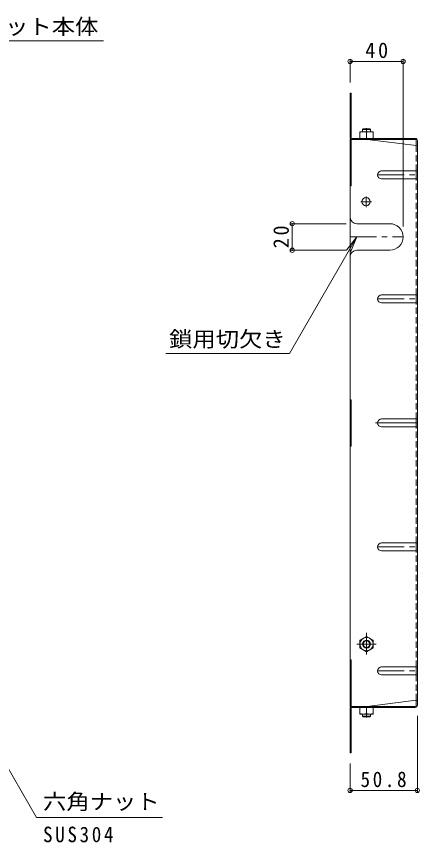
# Model space of a CAD drawing. Units: millimetres at full size, sheet at 1:4; details may follow other scales. Extents: x -744 to 1008, y -779 to 706.
# Drawn here: x 704 to 1008, y 72 to 695 of the extents above; entities that cross this region are included whole.
import ezdxf
from ezdxf.enums import TextEntityAlignment as Align

# ---------------------------------------------------------------- set-up
doc = ezdxf.new("R2010")
doc.units = ezdxf.units.MM
doc.header["$LTSCALE"] = 4
doc.header["$PDMODE"] = 32
doc.header["$PDSIZE"] = 3.2
for name, pattern in [('CHAIN1', [8, 5, -1, 1, -1]), ('CHAIN2', [12, 9, -1, 1, -1]), ('DASHED1', [1.8, 1.2, -0.6])]:
    doc.linetypes.add(name, pattern=pattern)
for name, color, linetype, lineweight in [('A-1_躯体', 3, 'Continuous', 9), ('A-4_その他', 7, 'Continuous', 9), ('A-5_文字', 7, 'Continuous', 9), ('A-7_ハッチ', 2, 'Continuous', 9), ('A-8_記号', 2, 'Continuous', 9), ('A-B_ﾊｯﾁ', 2, 'Continuous', 9)]:
    doc.layers.add(name, color=color, linetype=linetype, lineweight=lineweight)
doc.styles.add('ＭＳ ゴシック', font='')
doc.styles.get('ＭＳ ゴシック').set_extended_font_data('MS Gothic')

msp = doc.modelspace()

# ---------------------------------------------------------------- linework, layer by layer
at = {"layer": 'A-1_躯体'}
for p, q in [((964.949, 610.12), (965.449, 610.62)), ((970.449, 610.62), (965.449, 610.62)), ((970.949, 610.12), (970.449, 610.62)), ((970.949, 610.12), (964.949, 610.12)), ((964.949, 608.42), (964.949, 610.12)), ((970.949, 608.42), (970.949, 610.12)), ((964.949, 169.22), (964.949, 167.52)), ((970.949, 169.22), (970.949, 167.52)), ((970.949, 167.52), (964.949, 167.52)), ((964.949, 167.52), (965.449, 167.02)), ((970.449, 167.02), (965.449, 167.02)), ((970.949, 167.52), (970.449, 167.02))]:
    msp.add_line(p, q, dxfattribs=at)
for radius in [3, 2.458]:
    msp.add_circle((967.949, 222.017), radius, dxfattribs=at)
at = {"layer": 'A-4_その他'}
for p, q in [((955.449, 662.736), (955.449, 645.624)), ((955.449, 661.536), (995.449, 661.536)), ((995.449, 662.736), (995.449, 537.116)), ((910.609, 539.116), (952.449, 539.116)), ((911.809, 539.116), (911.809, 519.116)), ((910.609, 519.116), (952.449, 519.116)), ((1006.249, 110.393), (1006.249, 167.817)), ((955.449, 110.393), (955.449, 132.017)), ((955.449, 111.593), (1006.249, 111.593))]:
    msp.add_line(p, q, dxfattribs=at)
for p in [(955.449, 661.536), (995.449, 661.536), (911.809, 539.116), (911.809, 519.116), (955.449, 111.593), (1006.249, 111.593)]:
    msp.add_point(p, dxfattribs=at)
at = {"layer": 'A-5_文字'}
for p, q in [((769.378, 676.964), (637.172, 676.964)), ((960.449, 529.116), (952.839, 519.199)), ((909.661, 441.15), (816.429, 441.15)), ((646.599, 216.267), (718.87, 91.087)), ((813.82, 91.087), (718.87, 91.087))]:
    msp.add_line(p, q, dxfattribs=at)
msp.add_lwpolyline([(909.661, 441.15), (960.449, 529.116), (955.665, 517.568)], dxfattribs=at)
at = {"layer": 'A-7_ハッチ'}
for p, q in [((956.249, 604.09), (956.249, 637.624)), ((955.449, 612.624), (956.249, 612.624)), ((955.449, 602.624), (1004.782, 602.624)), ((955.449, 602.624), (955.449, 175.017)), ((956.249, 602.624), (956.249, 567.619)), ((956.916, 603.424), (1004.649, 603.424)), ((968.449, 602.62), (1005.449, 598.008)), ((1005.449, 601.957), (1005.449, 598.008)), ((1006.249, 601.824), (1006.249, 175.817)), ((1005.449, 572.882), (1005.449, 578.882)), ((955.449, 567.619), (956.249, 567.619)), ((1005.449, 479.351), (1005.449, 485.351)), ((955.449, 406.324), (956.249, 406.324)), ((1005.449, 385.82), (1005.449, 391.82)), ((1005.449, 292.289), (1005.449, 298.289)), ((955.449, 210.021), (956.249, 210.021)), ((956.249, 175.017), (956.249, 210.021)), ((1005.449, 198.759), (1005.449, 204.759)), ((955.449, 175.017), (1004.782, 175.017)), ((968.449, 175.02), (1005.449, 179.632)), ((1005.449, 175.683), (1005.449, 179.632)), ((956.249, 173.55), (956.249, 140.017)), ((956.916, 174.217), (1004.649, 174.217)), ((955.449, 165.017), (956.249, 165.017))]:
    msp.add_line(p, q, dxfattribs=at)
at = {"layer": 'A-7_ハッチ', "linetype": 'DASHED1'}
for p, q in [((1005.449, 578.882), (1005.449, 598.008)), ((1005.449, 485.351), (1005.449, 572.882)), ((1005.449, 391.82), (1005.449, 479.351)), ((1005.449, 298.289), (1005.449, 385.82)), ((1005.449, 204.759), (1005.449, 292.289)), ((1005.449, 179.632), (1005.449, 198.759))]:
    msp.add_line(p, q, dxfattribs=at)
at = {"layer": 'A-7_ハッチ', "linetype": 'CHAIN2'}
msp.add_line((974.561, 388.821), (1006.249, 388.821), dxfattribs=at)
at = {"layer": 'A-7_ハッチ'}
for points in [[(955.449, 604.224), (955.449, 637.624), (956.249, 637.624)], [(955.449, 371.323), (956.249, 371.323), (956.249, 406.324)], [(955.449, 173.417), (955.449, 140.017), (956.249, 140.017)]]:
    msp.add_lwpolyline(points, dxfattribs=at)
for centre, radius, start, end in [((957.049, 604.224), 1.6, 180, 270), ((956.916, 604.09), 0.667, 180, 270), ((1004.649, 601.824), 1.6, 0, 90), ((1004.782, 601.957), 0.667, 0, 90), ((1005.449, 598.808), 0.8, 270, 0), ((957.049, 173.417), 1.6, 90, 180), ((1004.649, 175.817), 1.6, 270, 0), ((1004.782, 175.683), 0.667, 270, 0), ((1005.449, 178.832), 0.8, 0, 90), ((956.916, 173.55), 0.667, 90, 180)]:
    msp.add_arc(centre, radius, start, end, dxfattribs=at)
at = {"layer": 'A-8_記号', "linetype": 'CHAIN1'}
for p, q in [((976.249, 575.882), (1006.249, 575.882)), ((971.549, 555.72), (963.549, 555.72)), ((967.549, 551.72), (967.549, 559.72)), ((955.449, 529.116), (995.449, 529.116)), ((976.249, 482.351), (1006.249, 482.351)), ((976.249, 295.289), (1006.249, 295.289)), ((976.249, 201.759), (1006.249, 201.759))]:
    msp.add_line(p, q, dxfattribs=at)
at = {"layer": 'A-8_記号'}
for p, q in [((979.249, 578.882), (1006.249, 578.882)), ((979.249, 572.882), (1006.249, 572.882)), ((960.449, 539.116), (985.449, 539.116)), ((960.449, 519.116), (985.449, 519.116)), ((979.249, 485.351), (1006.249, 485.351)), ((979.249, 479.351), (1006.249, 479.351)), ((979.249, 391.82), (1006.249, 391.82)), ((979.249, 385.82), (1006.249, 385.82)), ((979.249, 298.289), (1006.249, 298.289)), ((979.249, 292.289), (1006.249, 292.289)), ((979.249, 204.759), (1006.249, 204.759)), ((979.249, 198.759), (1006.249, 198.759))]:
    msp.add_line(p, q, dxfattribs=at)
msp.add_circle((967.549, 555.72), 3.1, dxfattribs=at)
for centre, radius, start, end in [((979.249, 575.882), 3, 90, 270), ((960.449, 544.116), 5, 180, 270), ((985.449, 529.116), 10, 270, 90), ((960.449, 514.116), 5, 90, 180), ((979.249, 482.351), 3, 90, 270), ((979.249, 388.82), 3, 90, 270), ((979.249, 295.289), 3, 90, 270), ((979.249, 201.759), 3, 90, 270)]:
    msp.add_arc(centre, radius, start, end, dxfattribs=at)
at = {"layer": 'A-B_ﾊｯﾁ', "linetype": 'CHAIN1'}
for p, q in [((967.949, 611.106), (967.949, 608.045)), ((967.949, 230.545), (967.949, 214.037)), ((960.479, 222.017), (975.239, 222.017)), ((967.949, 166.534), (967.949, 169.595))]:
    msp.add_line(p, q, dxfattribs=at)
at = {"layer": 'A-B_ﾊｯﾁ'}
for p, q in [((962.949, 603.42), (962.949, 608.42)), ((972.949, 608.42), (962.949, 608.42)), ((967.949, 603.42), (967.949, 607.987)), ((972.949, 603.42), (972.949, 608.42)), ((972.949, 603.42), (962.949, 603.42)), ((967.949, 227.767), (962.949, 224.88)), ((962.949, 224.88), (962.949, 219.153)), ((967.949, 216.267), (962.949, 219.153)), ((967.949, 216.267), (972.949, 219.153)), ((972.949, 174.22), (962.949, 174.22)), ((962.949, 174.22), (962.949, 169.22)), ((972.949, 169.22), (962.949, 169.22)), ((967.949, 174.22), (967.949, 169.653)), ((972.949, 174.22), (972.949, 169.22))]:
    msp.add_line(p, q, dxfattribs=at)
msp.add_lwpolyline([(967.949, 227.767), (972.949, 224.88), (972.949, 219.153)], dxfattribs=at)
msp.add_circle((967.949, 222.017), 5, dxfattribs=at)
for centre, start, end in [((965.449, 600.987), 70.34633, 109.65366), ((970.449, 600.987), 70.34633, 109.65366), ((965.449, 176.653), 250.34634, 289.65367), ((970.449, 176.653), 250.34634, 289.65367)]:
    msp.add_arc(centre, 7.433, start, end, dxfattribs=at)

# ---------------------------------------------------------------- texts
at = {"layer": 'A-4_その他', "color": 2, "char_height": 11.73, "attachment_point": 7, "style": 'ＭＳ ゴシック'}
for s, insert in [('\\T1.27;\\W0.95;40', (966.949, 663.936)), ('\\T1.28;\\W0.9;50.8', (963.349, 113.993))]:
    msp.add_mtext(s, dxfattribs=dict(at, insert=insert))
at = {"layer": 'A-4_その他', "color": 2, "insert": (909.409, 520.616), "char_height": 11.73, "attachment_point": 7, "rotation": 90, "style": 'ＭＳ ゴシック'}
msp.add_mtext('\\T1.27;\\W0.95;20', dxfattribs=at)
at = {"layer": 'A-5_文字', "color": 2, "style": 'ＭＳ ゴシック', "width": 1.1}
for s, p in [('バスケット本体', (642.297, 678.464)), ('鎖用切欠き', (818.877, 442.65)), ('六角ナット', (723.725, 93.821))]:
    msp.add_text(s, height=11.73, dxfattribs=at).set_placement(p, align=Align.BOTTOM_LEFT)
at = {"layer": 'A-5_文字', "color": 2, "insert": (723.725, 72.363), "char_height": 11.73, "attachment_point": 7, "style": 'ＭＳ ゴシック'}
msp.add_mtext('\\T1.28;\\W0.9;SUS304', dxfattribs=at)

doc.saveas('drawing.dxf')
